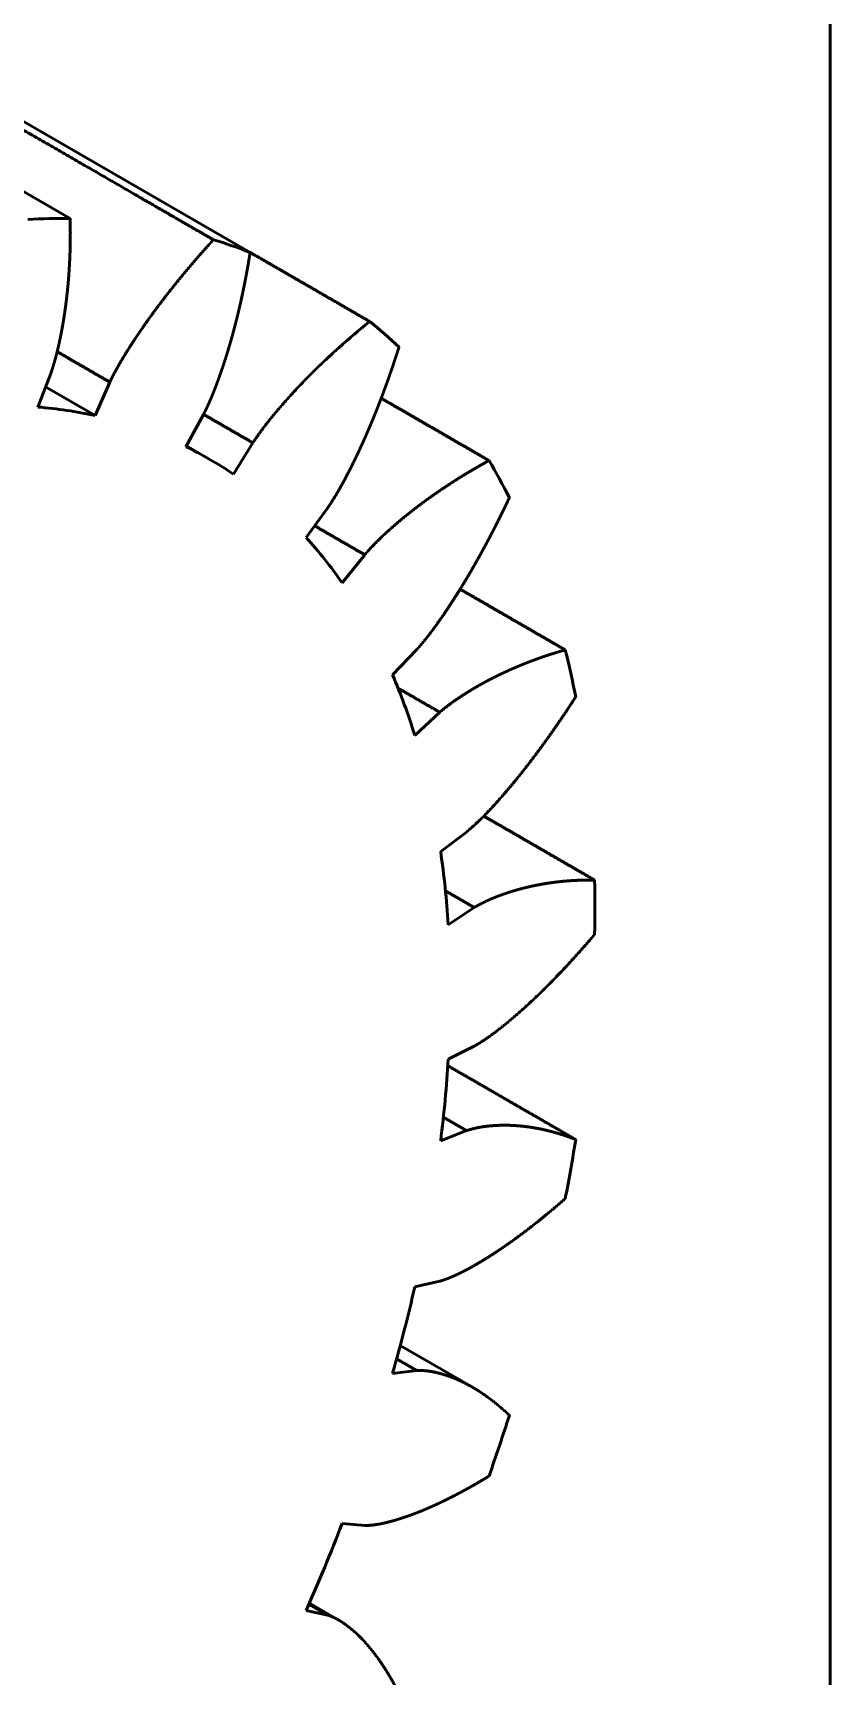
# Model space of a CAD drawing. Header units: inches. Extents: x 0.5 to 16.8, y 0.4 to 9.6.
# Drawn here: x 9.8449 to 9.9312, y 1.8467 to 2.0245 of the extents above; entities that cross this region are included whole.
import ezdxf

# ---------------------------------------------------------------- set-up
doc = ezdxf.new("R2010")
doc.units = ezdxf.units.IN
doc.header["$LTSCALE"] = 0.75
doc.header["$MEASUREMENT"] = 0
doc.layers.add('Visible', color=7, linetype='Continuous', lineweight=50)

msp = doc.modelspace()

# ---------------------------------------------------------------- linework, layer by layer
at = {"layer": 'Visible', "extrusion": (0, 0.8164965809277261, 0.5773502691896258)}
for p, q in [((9.931191407643158, 2.292871096975887, 0.1503733078779987), (9.931191407643158, 1.754419020073328, -0.230369807043644)), ((9.84890039205516, 2.004409555660004, 0.217663136894771), (9.77930326792239, 2.044591474012805, 0.1608373229983044)), ((9.86838553195253, 2.00074517083317, 0.1912077003776176), (9.79878840781976, 2.040927089185743, 0.134381886481151)), ((9.84540270255457, 1.984018944497848, 0.2075285747478119), (9.846805177430046, 1.987658363105083, 0.208384358413241)), ((9.851591413825194, 1.983101801208932, 0.1993004641194602), (9.846239909296632, 1.986191493788965, 0.1949309789688414)), ((9.853190809460106, 1.986712036914469, 0.1998944346673852), (9.851591413825194, 1.983101801208932, 0.1993004641194602)), ((9.861435241562507, 1.979720518415206, 0.1848533585907717), (9.86334786138082, 1.983223163905905, 0.1849876316559858)), ((9.861486281932233, 1.979813990374396, 0.1785217831102273), (9.864072599643809, 1.978320779147452, 0.1806335026785746)), ((9.868680558515056, 1.980144329779932, 0.1762793737011634), (9.866603488448849, 1.976736629684183, 0.1764136467663775)), ((9.874453679114144, 1.969902266190047, 0.1619665412381437), (9.876780537131484, 1.973092501293422, 0.161372570689764)), ((9.88079289566804, 1.968035544831309, 0.1528826469439082), (9.878342304136599, 1.965001256657615, 0.1537384306093372)), ((9.883805216390105, 1.955056515986143, 0.1400157632783703), (9.886429634229447, 1.957774368992432, 0.1387233332807227)), ((9.888920457757198, 1.950992867107288, 0.1308774639701369), (9.886219227652877, 1.948484142734969, 0.1324118456705037)), ((9.889020928263339, 1.93592769570887, 0.120101728377449), (9.891811306655203, 1.938036882120059, 0.1181756467667583)), ((9.892655694881572, 1.92987088763357, 0.1113672565402339), (9.889839277161176, 1.928013524977814, 0.1135032959700766)), ((9.889839277161176, 1.913475004282645, 0.1032230093978797), (9.892655694881572, 1.914869760684496, 0.1007598579494697)), ((9.891811306655203, 1.905728750658454, 0.0953303479227543), (9.889020928263339, 1.90461588563835, 0.09796093514523818)), ((9.886219227652877, 1.888824313409486, 0.09022597579041758), (9.888920457757198, 1.889434700892025, 0.08734926720171643)), ((9.88464276102491, 1.882482298241939, 0.06852212276226055), (9.892460773151928, 1.877968566835989, 0.0749055029336887)), ((9.886429634229447, 1.879777043738841, 0.08357089567925868), (9.883805216390105, 1.879464480053684, 0.08656412206664754)), ((9.878342304136599, 1.863211711661734, 0.08176235308928881), (9.88079289566804, 1.863007122848558, 0.07861633754237118)), ((9.87480275176745, 1.854612855582673, 0.07225384999492235), (9.87797208214943, 1.852783041833618, 0.07484159741534313)), ((9.876780537131484, 1.853317093824216, 0.07667856784928517), (9.874453679114144, 1.85382050472208, 0.07988434053186211))]:
    msp.add_line(p, q, dxfattribs=at)
at = {"layer": 'Visible', "extrusion": (-0.7071067811871442, 0.4082482904620421, -0.5773502691901828)}
msp.add_arc((-6.519820225396574, -4.213457645304166, -6.271595350654041), 0.1476377952754312, 159.318131912807, 162.1104395159137, dxfattribs=at)
at = {"layer": 'Visible', "extrusion": (-0.7071067811856548, 0.4082482904656392, -0.5773502691894634)}
msp.add_arc((-6.51982022543225, -4.213457645280923, -6.271595350631909), 0.1476377952754742, 172.1752747698656, 174.9675823729308, dxfattribs=at)
at = {"layer": 'Visible', "extrusion": (-0.7071067811865475, 0.4082482904638631, -0.577350269189626)}
for centre, radius, start, end in [((-6.519820225414348, -4.213457645292147, -6.27159535064439), 0.1476377952752852, 185.0324176270359, 187.8247252301146), ((-6.519820225413923, -4.213457645291243, -6.271595350644686), 0.1476377952755178, 223.6038461984749, 226.3961538015416)]:
    msp.add_arc(centre, radius, start, end, dxfattribs=at)
at = {"layer": 'Visible', "extrusion": (0.7071067811865277, -0.4082482904638587, 0.577350269189653)}
msp.add_arc((6.51982022541398, -4.213457645291423, 6.271595350644505), 0.125492125984222, 10.49681543470703, 15.21747027960001, dxfattribs=at)
at = {"layer": 'Visible', "extrusion": (0.7071067811865313, -0.4082482904638521, 0.5773502691896535)}
msp.add_arc((6.519820225413911, -4.21345764529146, 6.271595350644552), 0.1254921259841492, 357.6396725775405, 2.360327422438288, dxfattribs=at)
at = {"layer": 'Visible', "extrusion": (-0.7071067811878106, 0.4082482904624096, -0.5773502691891069)}
msp.add_arc((-6.519820225396435, -4.21345764529597, -6.271595350659688), 0.1476377952755625, 197.8895604842892, 200.6818680873198, dxfattribs=at)
at = {"layer": 'Visible', "extrusion": (0.7071067811870324, -0.4082482904632149, 0.5773502691894904)}
msp.add_arc((6.519820225406487, -4.213457645293907, 6.271595350650626), 0.1254921259842092, 344.782529720387, 349.5031845652988, dxfattribs=at)
at = {"layer": 'Visible', "extrusion": (-0.7071067811879185, 0.4082482904626899, -0.5773502691887764)}
msp.add_arc((-6.519820225398181, -4.213457645292561, -6.271595350660164), 0.1476377952754931, 210.746703341393, 213.5390109444913, dxfattribs=at)
at = {"layer": 'Visible', "extrusion": (0.7071067811859958, -0.4082482904643899, 0.577350269189929)}
msp.add_arc((6.519820225420665, -4.213457645290275, 6.271595350637672), 0.1254921259842558, 331.9253868633135, 336.6460417081801, dxfattribs=at)
at = {"layer": 'Visible', "extrusion": (0.7071067811865475, -0.4082482904638631, 0.577350269189626)}
for radius, start, end in [(0.125492125984247, 319.0682440061192, 323.788898850989), (0.1254921259842146, 306.2111011489943, 310.9317559938682)]:
    msp.add_arc((6.519820225413923, -4.213457645291243, 6.271595350644686), radius, start, end, dxfattribs=at)
at = {"layer": 'Visible', "extrusion": (-0.7071067811879185, 0.4082482904634533, -0.5773502691882366)}
msp.add_arc((-6.519820225404298, -4.213457645285367, -6.271595350658639), 0.1476377952757801, 236.4609890556238, 239.2532966587135, dxfattribs=at)
at = {"layer": 'Visible', "extrusion": (0.7071067811859958, -0.4082482904639734, 0.5773502691902236)}
msp.add_arc((6.519820225417358, -4.213457645294121, 6.27159535063918), 0.1254921259841695, 293.3539582918442, 298.0746131367682, dxfattribs=at)
at = {"layer": 'Visible', "extrusion": (-0.7071067811878106, 0.4082482904638583, -0.5773502691880824)}
msp.add_arc((-6.51982022540827, -4.213457645283287, -6.27159535065659), 0.1476377952753105, 249.318131912778, 252.1104395158164, dxfattribs=at)
at = {"layer": 'Visible', "extrusion": (0.7071067811870332, -0.4082482904639515, 0.5773502691889685)}
msp.add_arc((6.519820225412383, -4.213457645286959, 6.271595350649163), 0.1254921259841855, 280.496815434655, 285.2174702795834, dxfattribs=at)
at = {"layer": 'Visible'}
for points in [[(9.79481106198978, 2.042293278373108, 0.1402191620272788), (9.796203004472549, 2.041489640006148, 0.1413556783054446), (9.79898688943786, 2.039882363272, 0.1436287108608667), (9.803162716885712, 2.037471448170891, 0.1470382596944546), (9.808730486816561, 2.034256894702594, 0.1515843248062083), (9.815690199229497, 2.030238702867337, 0.1572669061961278), (9.822649911642888, 2.026220511032079, 0.1629494875860473), (9.829609624056278, 2.022202319196822, 0.1686320689755121), (9.836569336469214, 2.018184127361565, 0.1743146503649768), (9.843529048882605, 2.014165935526307, 0.1799972317548963), (9.850488761295995, 2.01014774369105, 0.1856798131448159), (9.85605653122639, 2.006933190222753, 0.1902258782561148), (9.860232358674242, 2.004522275121644, 0.1936354270897027), (9.86301624363978, 2.002914998387496, 0.1959084596455796), (9.86440818612255, 2.002111360020535, 0.1970449759237454)], [(9.846805177430046, 1.987658363105083, 0.208384358413241), (9.846830837685733, 1.987733346419418, 0.2084059523567703), (9.846881569698784, 1.987883330014256, 0.2084498730009727), (9.846955902218273, 1.988108356304565, 0.2085179522446197), (9.847051478423285, 1.988408493233692, 0.208613124636031), (9.847165069078077, 1.98878383204692, 0.2087394096834032), (9.847272839426754, 1.989159331222254, 0.2088729365154904), (9.847374929228867, 1.989534975597735, 0.209013523239264), (9.847471592773221, 1.989910739173183, 0.2091608400310179), (9.847563226770266, 1.990286582694807, 0.2093143732658973), (9.847650305167239, 1.990662459363875, 0.2094735093878626), (9.847733318898921, 1.99103832012338, 0.209637612437291), (9.847812715725698, 1.991414118946068, 0.2098061014767154), (9.847888836306542, 1.991789818459665, 0.2099785328591679), (9.847961862854167, 1.992165394492758, 0.2101546663297995), (9.848031868767752, 1.992540831901124, 0.2103344012834896), (9.84809885901291, 1.992916121205553, 0.2105177249363805), (9.84816281270037, 1.993291255049598, 0.2107046576707035), (9.84822372756776, 1.993666224514072, 0.2108951959498881), (9.848281655383293, 1.994041016193023, 0.2110892668924862), (9.848336680186552, 1.994415614012723, 0.2112867562059364), (9.848388903261824, 1.9947900005061, 0.2114875274901351), (9.848438426246506, 1.995164158248826, 0.2116914439461652), (9.848485333895272, 1.995538071354986, 0.2118983905361347), (9.848529680893083, 1.995911726606437, 0.212108290940705), (9.848571501700693, 1.996285112508758, 0.2123210948248015), (9.848610817538432, 1.996658218613447, 0.2125367688104234), (9.8486476442929, 1.997031034777365, 0.2127552862693847), (9.848682000700823, 1.997403550404215, 0.2129766167608977), (9.848713914760996, 1.997775753885207, 0.2132007177851847), (9.848743419590395, 1.998147633142707, 0.2134275402418098), (9.848770550713429, 1.998519176048148, 0.2136570320453757), (9.8487953429883, 1.998890370879508, 0.2138891422164306), (9.848817827600218, 1.999261206829715, 0.2141238249182607), (9.848838029692164, 1.999631674356806, 0.2143610426105624), (9.848855970021763, 2.000001764469971, 0.2146007635124079), (9.84887166621434, 2.000371468147478, 0.2148429596581991), (9.848885134225615, 2.000740775746863, 0.215087604688506), (9.84889638988216, 2.001109676370561, 0.215334671513574), (9.848905450255419, 2.001478157439351, 0.2155841303292618), (9.848912332930016, 2.001846205862194, 0.2158359503441716), (9.848917055555152, 2.002213809077602, 0.2160901010611269), (9.84891963537098, 2.002580956145493, 0.2163465536264084), (9.848920088857998, 2.002947638882461, 0.2166052820698496), (9.848918431383257, 2.003313852884048, 0.2168662644580763), (9.848914676285407, 2.003679596430175, 0.2171294832369313), (9.848910002498318, 2.00397181491121, 0.2173418371021398), (9.848905561032783, 2.004190767414229, 0.2175020995646264), (9.848902184334523, 2.004336641887903, 0.2176093839880195), (9.84890039205516, 2.004409555660004, 0.217663136894771)], [(9.86440818612255, 2.002111360020535, 0.1970449759237454), (9.864349709247339, 2.002047377906365, 0.1970713529894965), (9.864232902704774, 2.001919314128145, 0.1971238564378837), (9.864058134511883, 2.001726919809698, 0.1972018595583904), (9.863825994208813, 2.001469796269021, 0.197304358405745), (9.863537297555016, 2.001147392951452, 0.197429964578987), (9.863250088893896, 2.000823987803869, 0.1975530399404306), (9.86296438136424, 2.000499578623021, 0.1976735668404217), (9.862680191992698, 2.000174165011458, 0.1977915241450319), (9.86239754173744, 1.999847749605806, 0.1979068880473278), (9.862116454384253, 1.999520337265039, 0.1980196328549937), (9.86183695534169, 1.999191934170767, 0.1981297318197903), (9.861559070374373, 1.998862546988903, 0.1982371580988911), (9.861282824395406, 1.998532182076815, 0.1983418856752905), (9.861008239904326, 1.998200844652729, 0.1984438906829382), (9.860735338535736, 1.997868538788452, 0.1985431495045304), (9.860464142916047, 1.997535267540115, 0.1986396365887231), (9.860194678418114, 1.997201033062083, 0.1987333223851238), (9.859926974722388, 1.996865836772486, 0.1988241715439472), (9.859661067840538, 1.996529679519426, 0.1989121405604237), (9.859396997746448, 1.996192561935004, 0.198997180923925), (9.859134805319858, 1.995854484825259, 0.199079243137021), (9.858874529272502, 1.995515449623326, 0.1991582808009298), (9.858616203423257, 1.995175458776203, 0.1992342542257575), (9.85835985261065, 1.99483451642277, 0.1993071359188434), (9.858105498797617, 1.994492627097088, 0.1993769021864864), (9.857853168904061, 1.994149794113355, 0.1994435224019071), (9.857602902374996, 1.993806018014311, 0.1995069486388275), (9.857354757884654, 1.993461295217003, 0.1995671065033093), (9.857108822783633, 1.993115616103751, 0.1996238822116538), (9.856865200551514, 1.992768967699703, 0.1996771398539749), (9.856623994390024, 1.992421337168935, 0.1997267439578536), (9.856385291162727, 1.992072715258246, 0.1997725815940612), (9.856149147112095, 1.991723099365799, 0.1998145820402897), (9.85591556719692, 1.99137249801197, 0.1998527452487906), (9.855684538683139, 1.991020923536325, 0.1998870955403618), (9.855456073358031, 1.990668382934018, 0.1999176234253355), (9.855230247950434, 1.990314869101667, 0.1999442299070324), (9.855007242462765, 1.98996035253208, 0.1999666736637664), (9.85478738732468, 1.989604771144514, 0.1999845061059204), (9.854571114432932, 1.989248040604252, 0.1999971386371726), (9.854358896232956, 1.988890067199236, 0.2000039263666622), (9.854151188383188, 1.988530759964306, 0.2000042469085201), (9.85394837235049, 1.988170042830234, 0.1999975792728037), (9.853750693306441, 1.987807867778656, 0.1999835892329429), (9.853558286680485, 1.987444209190699, 0.1999620928077093), (9.853408625815295, 1.987152087400773, 0.1999388278859442), (9.853298783682707, 1.986932323499104, 0.1999179599297349), (9.853226622971537, 1.986785515555084, 0.1999025294981038), (9.853190809460106, 1.986712036914469, 0.1998944346673852)], [(9.86334786138082, 1.983223163905905, 0.1849876316559858), (9.863384473251703, 1.983296368316132, 0.1849945547896823), (9.863457191995625, 1.983442984579824, 0.1850091662354316), (9.863564755114798, 1.98366353130541, 0.1850333789420802), (9.863705140193819, 1.983958839260367, 0.1850702572937735), (9.863875575829528, 1.98433004472281, 0.1851239990228351), (9.864041015560137, 1.984703293742768, 0.185185304474544), (9.864201577168618, 1.985078524962319, 0.185253986007865), (9.86435747526571, 1.985455628468344, 0.1853297030588692), (9.864509044912896, 1.985834434207163, 0.1854119250174335), (9.864656686424727, 1.986214739124307, 0.1855000180194111), (9.86480081435116, 1.986596332254521, 0.18559332517043), (9.86494180653904, 1.986979019792898, 0.1856912466646463), (9.865079950002386, 1.987362651731473, 0.1857933249120833), (9.86521539745377, 1.987747143292381, 0.1858993129308146), (9.865348209367998, 1.988132454451716, 0.1860091083535735), (9.865478388206615, 1.988518573318743, 0.1861226997580161), (9.8656059145103, 1.988905498611985, 0.1862401100693205), (9.865730784606743, 1.98929322137019, 0.186361337451217), (9.865853040623055, 1.989681710405421, 0.1864863082532793), (9.865972752044176, 1.990070921266124, 0.1866149059433155), (9.866090002979266, 1.990460802448979, 0.186746991090331), (9.86620487785149, 1.990851302384726, 0.1868824238317757), (9.866317446799489, 1.99124237659521, 0.1870210868169124), (9.86642775450628, 1.991633993160804, 0.1871629027473318), (9.866535828518412, 1.992026128527641, 0.1873078212324799), (9.866641685150856, 1.992418764530612, 0.1874558094450549), (9.86674533616861, 1.992811885050742, 0.1876068415785994), (9.866846795711812, 1.993205472559339, 0.1877608879199215), (9.866946085726116, 1.993599505456359, 0.1879179063166703), (9.867043232485461, 1.993993959984437, 0.1880778477930107), (9.867138264333793, 1.994388811561294, 0.1882406602526316), (9.867231209118021, 1.994784036257897, 0.1884062926669685), (9.86732209168986, 1.995179612321181, 0.1885746992202257), (9.867410931924727, 1.99557552130932, 0.1887458425285331), (9.86749774601822, 1.995971746790929, 0.1889196911379258), (9.867582547454052, 1.996368273306189, 0.1890962176021276), (9.867665348154109, 1.996765085255447, 0.1892753962893039), (9.867746159688298, 1.997162165719374, 0.189457201066034), (9.867824994375045, 1.997559495551513, 0.1896416033055175), (9.867901864880654, 1.997957054885092, 0.1898285734491765), (9.867976784026045, 1.998354824407215, 0.1900180821371578), (9.868049764593255, 1.998752786697196, 0.1902101013952233), (9.868120819238587, 1.999150927573055, 0.1904046056961306), (9.868189960385738, 1.999549237315932, 0.1906015729509818), (9.868257199223311, 1.999947709772641, 0.1908009851067618), (9.868309475692971, 2.000266615223836, 0.1909624599752533), (9.868347833813917, 2.000505865403966, 0.1910846564878739), (9.868373028761429, 2.000665397094735, 0.1911666050450549), (9.86838553195253, 2.00074517083317, 0.1912077003776176)], [(9.881336226353145, 1.993268083934026, 0.1700593049799863), (9.881273391865083, 1.99321736898446, 0.1701004003120943), (9.881147830841659, 1.993115783674057, 0.17018234886973), (9.880959813168833, 1.992962939477138, 0.1703045453818959), (9.880709771181731, 1.992758214000105, 0.1704660202512969), (9.880398303329688, 1.992500747230679, 0.1706654324061674), (9.880087927547269, 1.992241714369584, 0.1708623996610186), (9.879778654757278, 1.991981108803657, 0.1710569039619259), (9.8794704995878, 1.991718924633233, 0.1712489232199914), (9.879163480648916, 1.991455157989776, 0.171438431907518), (9.878857619419254, 1.991189806512466, 0.1716254020516317), (9.87855293903522, 1.990922868754524, 0.1718098042911151), (9.878249463032947, 1.990654343680944, 0.1719916090683), (9.87794721415435, 1.990384230196469, 0.1721707877554763), (9.877646212837139, 1.990112526741086, 0.1723473142196781), (9.877346478550866, 1.989839230790039, 0.1725211628286161), (9.87704803142697, 1.989564338395439, 0.1726923061369234), (9.876750893793318, 1.989287843748116, 0.1728607126897259), (9.876455091557776, 1.98900973885543, 0.1730263451049723), (9.87616065598559, 1.9887300130722, 0.1731891575636837), (9.875867621723277, 1.988448654246668, 0.1733490990404789), (9.875576024232263, 1.988165650123619, 0.1735061174381372), (9.875285897222287, 1.987880989827318, 0.1736601637790045), (9.874997270374255, 1.987594665152983, 0.1738111959120943), (9.874710165937362, 1.987306672618615, 0.1739591841246693), (9.874424603754054, 1.987017010095315, 0.1741041026098173), (9.874140607713347, 1.986725672536068, 0.1742459185402367), (9.873858211986093, 1.986432647862102, 0.1743845815253735), (9.873577466557439, 1.986137913336279, 0.1745200142668182), (9.87329844501642, 1.98584143045673, 0.1746520994138336), (9.873021234233878, 1.98554315189449, 0.1747806971043246), (9.872745920868514, 1.985243030560923, 0.1749056679059322), (9.872472578158526, 1.984941028506228, 0.1750268952878287), (9.872201254177075, 1.984637124840674, 0.1751443055995878), (9.871931954848836, 1.984331327226073, 0.1752578970035756), (9.871664671553393, 1.984023653154736, 0.1753676924267893), (9.871399415819727, 1.98371410644063, 0.1754736804455206), (9.871136252547107, 1.983402654722568, 0.1755757586925029), (9.870875331511346, 1.983089208137471, 0.1756736801867191), (9.870616926129518, 1.982773593126012, 0.1757669873377381), (9.870361393165926, 1.982455579367979, 0.1758550803397156), (9.870109122596663, 1.982134913333311, 0.17593730229828), (9.86986049042935, 1.981811349868394, 0.1760130193492841), (9.869615811465113, 1.981484683826466, 0.17608170088306), (9.869375288197265, 1.981154784307137, 0.1761430063347689), (9.869139032654406, 1.980821579985786, 0.1761967480633757), (9.868953481003249, 1.980552348963556, 0.176233626415069), (9.868816263495777, 1.980348923206748, 0.1762578391217176), (9.868725649458614, 1.980212638795365, 0.1762724505679216), (9.868680558515056, 1.980144329779932, 0.1762793737011634)], [(9.84749297725671, 1.990001681870808, 0.1952421741548278), (9.848632543697253, 1.989343752879677, 0.1961726262570664), (9.84977211013825, 1.98868582388809, 0.1971030783597598), (9.850911676578566, 1.988027894896959, 0.1980335304624532), (9.852051243019108, 1.987369965905827, 0.1989639825646918), (9.853190809460106, 1.986712036914469, 0.1998944346673852)], [(9.876780537131484, 1.973092501293422, 0.161372570689764), (9.876826264745208, 1.973160256024585, 0.1613644758595001), (9.876917323798356, 1.973296153005549, 0.161349045427869), (9.877052723853698, 1.973501161033255, 0.161328177471205), (9.877230878312279, 1.973776832039448, 0.1613049125494399), (9.877449612574768, 1.974125290359552, 0.1612834161242063), (9.877664425848256, 1.974477572959358, 0.1612694260848002), (9.877875408033791, 1.974833575363164, 0.1612627584490838), (9.87808272330199, 1.97519310925486, 0.161263078990487), (9.87828662826428, 1.975555882309436, 0.1612698667208861), (9.878487429528835, 1.975921545398478, 0.1612824992512287), (9.87868544447429, 1.976289736226818, 0.1613003316933828), (9.878880962086217, 1.976660122929161, 0.1613227754501168), (9.879074201341385, 1.977032450384968, 0.1613493819322684), (9.879265277796325, 1.977406577461352, 0.1613799098172422), (9.879454235966708, 1.977782441261297, 0.1614142601088133), (9.879641075688372, 1.978160028078946, 0.1614524233168595), (9.879825779907382, 1.978539342771683, 0.1614944237635427), (9.880008343724516, 1.978920376785709, 0.1615402613997503), (9.880188797514851, 1.979303082714296, 0.1615898655031742), (9.880367192722591, 1.979687389958144, 0.1616431231454953), (9.88054359206581, 1.980073215560196, 0.1616998988542946), (9.880718058520419, 1.980460476391272, 0.1617600567183217), (9.880890644090872, 1.980849101613103, 0.1618234829556968), (9.881061381217254, 1.981239042202787, 0.1618901031706628), (9.881230289151976, 1.981630263728903, 0.1619598694383058), (9.881397378484966, 1.982022741221726, 0.162032751130937), (9.881562656270948, 1.982416453393171, 0.1621087245571289), (9.881726131345207, 1.982811376663221, 0.162187762220583), (9.881887818497265, 1.98320748052015, 0.1622698244336789), (9.88204773584221, 1.983604730722163, 0.1623548647971802), (9.882205903122216, 1.984003091463592, 0.1624428338136568), (9.882362339776595, 1.98440252780938, 0.1625336829720254), (9.882517063076197, 1.984803008149356, 0.1626273687688808), (9.882670086633883, 1.985204506069294, 0.1627238558530735), (9.882821421269686, 1.985606998519415, 0.1628231146746657), (9.882971075651088, 1.986010464376477, 0.1629251196823134), (9.883119057067464, 1.986414882867848, 0.1630298472587128), (9.88326537225112, 1.986820231899856, 0.1631372735373589), (9.883410028151506, 1.987226486718555, 0.1632473725017007), (9.883553031879277, 1.987633621677332, 0.1633601173098214), (9.883694390786335, 1.98804161168141, 0.163475481212572), (9.883834112554727, 1.98845043370261, 0.1635934385167275), (9.8839722053815, 1.988860068271606, 0.1637139654167186), (9.88410867812468, 1.98927050084194, 0.1638370407781622), (9.884243539261664, 1.989681721136321, 0.1639626469518589), (9.884350144627437, 1.990011322306827, 0.1640651457992135), (9.884429378898407, 1.990258873160883, 0.1641431489192655), (9.884481882112372, 1.990424062483271, 0.1641956523676527), (9.884508053811036, 1.990506695999557, 0.1642220294338586)], [(9.863347861380593, 1.983223163905905, 0.1719252447237523), (9.864414400807394, 1.982607397080756, 0.1727960705193254), (9.865480940234196, 1.981991630255607, 0.1736668963148986), (9.866547479661453, 1.98137586343023, 0.1745377221104718), (9.867614019088254, 1.980760096605081, 0.175408547906045), (9.868680558515056, 1.980144329779932, 0.1762793737011634)], [(9.894252246651607, 1.978225650200557, 0.1436038684623782), (9.89418820533297, 1.978190745474194, 0.1436576213695844), (9.894060185983566, 1.97812073254363, 0.1437649057934323), (9.89386834682114, 1.978015102713925, 0.1439251682550093), (9.893612941300038, 1.977873041091698, 0.1441375221211274), (9.893294320548424, 1.977693421328922, 0.1444007408990728), (9.892976341182251, 1.977511749743371, 0.1446617232872995), (9.892659011360596, 1.977328015643707, 0.1449204517316502), (9.892342342580836, 1.977142207923634, 0.1451769042960223), (9.892026350169548, 1.97695431640318, 0.1454310550120681), (9.891711052222721, 1.976764331620188, 0.1456828750274326), (9.891396468444103, 1.97657224457248, 0.1459323338435752), (9.891082618960585, 1.976378046575974, 0.1461794006686432), (9.890769523203293, 1.97618172913667, 0.1464240456989501), (9.890457198522657, 1.975983283995902, 0.1466662418451961), (9.890145661247974, 1.97578270215854, 0.1469059627474962), (9.889834928004579, 1.975579972870264, 0.1471431804388885), (9.889525016956444, 1.975375082649634, 0.1473778631411733), (9.88921594894055, 1.975168014494102, 0.1476099733117735), (9.888907748907517, 1.974958746799757, 0.1478394651162489), (9.888600444438229, 1.974747255239208, 0.1480662875719645), (9.888294063798188, 1.974533515111716, 0.1482903885957967), (9.887988634005982, 1.974317503776547, 0.1485117190877645), (9.887684179114334, 1.974099202789603, 0.1487302365467258), (9.88738071766807, 1.97387860122285, 0.1489459105328024), (9.887078266394841, 1.973655690389933, 0.1491587144168989), (9.886776844953832, 1.973430457137283, 0.1493686148205597), (9.886476480529613, 1.973202877369431, 0.1495755614114387), (9.886177211911448, 1.972972910334875, 0.1497794778674688), (9.8858790952354, 1.97274049057819, 0.1499802491512128), (9.885582196408908, 1.972505538790756, 0.150177738464663), (9.88528658120163, 1.972267975991599, 0.150371809407261), (9.884992305553173, 1.972027737436747, 0.1505623476869005), (9.884699406958138, 1.971784784996771, 0.1507492804212234), (9.884407892009452, 1.971539125090203, 0.1509326040741144), (9.88411775663349, 1.971290779486935, 0.1511123390273497), (9.88382901152136, 1.971039748624889, 0.1512884724979813), (9.883541706488817, 1.970785976511252, 0.151460903879979), (9.883255953574693, 1.970529317430646, 0.151629392920313), (9.88297195547489, 1.970269495050388, 0.1517934959697413), (9.882689975929, 1.970006144611943, 0.1519526320912519), (9.882410302890097, 1.969738865481986, 0.1521061653256766), (9.882133213860246, 1.969467270609584, 0.1522534821183399), (9.88185894118897, 1.969191036059556, 0.1523940688425682), (9.881587634538395, 1.968909954612172, 0.152527595673746), (9.881319376918785, 1.9686239128132, 0.1526538807215729), (9.881107238815733, 1.968391072926806, 0.1527490531125295), (9.880949526591625, 1.968214185931174, 0.1528171323561764), (9.880845002994878, 1.968095258922176, 0.1528610530003789), (9.88079289566804, 1.968035544831309, 0.1528826469439082)], [(9.886429634229447, 1.957774368992432, 0.1387233332807227), (9.886482184612536, 1.957833276539759, 0.1387006263948933), (9.88658701789382, 1.95795163979551, 0.1386559278316781), (9.886743465361182, 1.958130829166976, 0.1385910256185525), (9.88695045579107, 1.958373039929256, 0.1385087840230881), (9.887206520431167, 1.958681277951882, 0.1384131273644016), (9.887459935612473, 1.95899492921103, 0.1383245433530647), (9.88771075884711, 1.959313851351453, 0.138242860891296), (9.887959095633509, 1.9596377870987, 0.1381677688491436), (9.888205111265055, 1.959966336513617, 0.1380987819852635), (9.888449003268082, 1.960299021899345, 0.1380353205977372), (9.888690975936473, 1.960635347800689, 0.1379767841385728), (9.888931214902872, 1.960974860930946, 0.1379226247336192), (9.889169860127371, 1.961317213851316, 0.1378724252899701), (9.889406984214023, 1.961662216149307, 0.1378259622456426), (9.889642613489062, 1.962009785209602, 0.1377831449385667), (9.88987674516989, 1.962359906197662, 0.1377439662883262), (9.89010936546288, 1.962712589867351, 0.1377084507917061), (9.890340468489288, 1.963067828500471, 0.1376766001922078), (9.890570071346477, 1.963425560849828, 0.1376483502399424), (9.890798204860634, 1.963785693706996, 0.1376235972743416), (9.891024907212344, 1.964148116821207, 0.1376022165736686), (9.891250216772509, 1.964512719672712, 0.137584082993726), (9.891474164804325, 1.964879408613797, 0.1375690920272064), (9.891696769877857, 1.965248119978014, 0.1375571759112972), (9.891918041986177, 1.965618810183059, 0.1375482915887005), (9.8921379854628, 1.965991448705154, 0.1375424121697506), (9.892356602298836, 1.966366010155753, 0.137539517262212), (9.892573895580657, 1.966742466084952, 0.1375395829704757), (9.892789872202233, 1.967120778601384, 0.137542574057079), (9.893004541209624, 1.967500904693452, 0.1375484490281451), (9.893217912753247, 1.96788279912812, 0.1375571634694097), (9.893429996890294, 1.968266417716904, 0.1375686738156219), (9.893640802445592, 1.9686517205771, 0.1375829410585538), (9.893850336085737, 1.969038674646754, 0.1375999336532914), (9.894058602713816, 1.969427251413208, 0.1376196254354909), (9.894265605744526, 1.969817425148904, 0.137641994029309), (9.894471347471384, 1.970209170950511, 0.1376670190179539), (9.89467582945031, 1.970602462657325, 0.1376946799955476), (9.894879052913215, 1.970997271149599, 0.1377249548627333), (9.895081019059493, 1.971393566287361, 0.1377578208403065), (9.895281729402317, 1.971791318450641, 0.1377932551304184), (9.895481186138344, 1.972190500159513, 0.1378312356087008), (9.895679392596325, 1.972591087633873, 0.1378717413849699), (9.895876353622501, 1.972993062229307, 0.1379147533411924), (9.896072074557882, 1.97339641005874, 0.1379602551151038), (9.896227663181893, 1.973720179369366, 0.1379986382203242), (9.896343800465733, 1.973963617663685, 0.1380285365466989), (9.896420979215467, 1.974126181335578, 0.1380489621433298), (9.896459507063813, 1.974207531040292, 0.1380592982864073)], [(9.875374038482509, 1.971164123486005, 0.1484581685790545), (9.87645780991966, 1.970538407755157, 0.1493430642522071), (9.877541581356812, 1.969912692024081, 0.1502279599253598), (9.878625352793737, 1.969286976293233, 0.1511128555976029), (9.879709124230889, 1.968661260562385, 0.1519977512707555), (9.88079289566804, 1.968035544831309, 0.1528826469439082)], [(9.902508583825924, 1.957738349258307, 0.1190052524266321), (9.902446546976993, 1.957721005024268, 0.1190689675136127), (9.90232248872599, 1.957686075214269, 0.1191962081147722), (9.90213644769074, 1.957632956472935, 0.119386500296514), (9.901888485734847, 1.957560682267513, 0.1196390848499505), (9.901578689058855, 1.957467916396581, 0.1199529113628159), (9.901269050921886, 1.957372715858583, 0.1202648221374147), (9.900959576310928, 1.95727506642038, 0.1205748010002026), (9.900650273015575, 1.957174952324976, 0.1208828272692699), (9.900341152310833, 1.957072357593233, 0.121188875835287), (9.90003222800306, 1.956967266135507, 0.1214929184147877), (9.899723515373356, 1.956859661844419, 0.1217949249012236), (9.89941503013279, 1.956749528823138, 0.1220948648115154), (9.89910678742513, 1.956636851605026, 0.1223927086621188), (9.898798800645185, 1.956521615647262, 0.1226884297639117), (9.898491082161176, 1.956403805934087, 0.1229820023518187), (9.898183644260374, 1.956283405444765, 0.123273399341997), (9.897876500032911, 1.956160393702248, 0.1235625902222637), (9.897569664196912, 1.956034745546276, 0.1238495391753531), (9.897263154139413, 1.955906429496736, 0.1241342026478378), (9.896956988992546, 1.955775410271144, 0.1244165322577828), (9.896651188408217, 1.955641651961741, 0.124696478547321), (9.896345771358941, 1.955505121298302, 0.1249739947547823), (9.896040755062817, 1.95536579052191, 0.1252490401620889), (9.895736153432157, 1.955223641806242, 0.1255215851265348), (9.895431979238769, 1.955078660344043, 0.125791603534708), (9.895128246927019, 1.954930825533438, 0.1260590631286505), (9.894824975332316, 1.954780102471204, 0.1263239161594356), (9.89452219010241, 1.954626434435568, 0.1265860911071286), (9.894219927106182, 1.954469732299231, 0.1268454810183357), (9.893918227982343, 1.954309888749776, 0.1271019590149081), (9.893617134313676, 1.95414679687542, 0.1273553985706712), (9.89331668193768, 1.953980368384919, 0.1276056933638756), (9.893016895887516, 1.953810549820446, 0.1278527749323075), (9.892717783095126, 1.953637346035521, 0.1280966382200859), (9.892419344237172, 1.953460781985314, 0.128337300043313), (9.892121588632566, 1.953280854711693, 0.1285747468973568), (9.891824548514027, 1.953097487395098, 0.1288088849864835), (9.89152829256614, 1.95291048577792, 0.1290394928278147), (9.891232942598666, 1.952719484607542, 0.1292661629631766), (9.890938656102438, 1.952524002979544, 0.1294883624555041), (9.890645604567684, 1.952323513245346, 0.1297055081686267), (9.890353953076332, 1.952117505866909, 0.1299170376228176), (9.890063839875896, 1.951905554362611, 0.1301224799312877), (9.889775354290354, 1.951687385584137, 0.1303215325497149), (9.889488546150691, 1.951462849637892, 0.1305140284575828), (9.889260459086703, 1.951278076451672, 0.1306627225462762), (9.889090160495702, 1.951136598070434, 0.1307712545499271), (9.88897696858908, 1.951040991959871, 0.1308422820279702), (9.888920457757198, 1.950992867107288, 0.1308774639701369)], [(9.884409615151075, 1.953597203300433, 0.1271943764049865), (9.885311783672254, 1.953076336061713, 0.1279309939181985), (9.886213952193433, 1.952555468822993, 0.1286676114314105), (9.887116120714612, 1.952034601584501, 0.1294042289441677), (9.888018289235792, 1.951513734346008, 0.1301408464569249), (9.888920457757198, 1.950992867107288, 0.1308774639701369)], [(9.891811306655203, 1.938036882120059, 0.1181756467667583), (9.891868044712059, 1.938083988612789, 0.1181394664426989), (9.891981395443285, 1.938178882916418, 0.1180677411211946), (9.892151045393124, 1.938323268327622, 0.1179620591192361), (9.892376492429552, 1.938519873386895, 0.1178249647882694), (9.89265704729701, 1.938772434770499, 0.1176599445198008), (9.892936357091461, 1.939031726905114, 0.1175012085082017), (9.89321444405073, 1.939297576694571, 0.1173486071202205), (9.89349134971167, 1.939569670806577, 0.1172018679239955), (9.89376713976117, 1.939847521741967, 0.1170605657553097), (9.89404189274001, 1.940130547190392, 0.1169241926681934), (9.894315689610725, 1.94041814337902, 0.116792222569984), (9.894588603346623, 1.94070975833165, 0.1166641757822617), (9.8948606878721, 1.941004969710775, 0.1165396876231171), (9.895131969198932, 1.941303547375128, 0.1164185635002468), (9.895402454143326, 1.941605393131795, 0.1163007256332094), (9.89567213744272, 1.941910491761973, 0.1161861697055429), (9.895941009257289, 1.94221885937668, 0.1160749191612922), (9.896209063022074, 1.942530489480987, 0.1159669774474423), (9.89647630169998, 1.942845310056555, 0.1158622900111368), (9.896742733953491, 1.943163209961767, 0.1157607676536827), (9.897008371511678, 1.943484057180285, 0.1156623026608941), (9.897273226214796, 1.943807719342203, 0.1155667869306853), (9.897537307018414, 1.944134084688358, 0.1154741304703748), (9.89780061769125, 1.944463078099716, 0.115384275546603), (9.898063158465678, 1.944794649028836, 0.1152971861320111), (9.89832492720166, 1.945128762928334, 0.1152128404191899), (9.898585920726877, 1.945465391583411, 0.1151312223423702), (9.898846136224169, 1.945804503100135, 0.1150523127998895), (9.899105572344983, 1.946146054106066, 0.1149760827738646), (9.899364228614107, 1.946489994978265, 0.1149024977580666), (9.899622105081338, 1.946836273325289, 0.1148315206442021), (9.899879201917205, 1.947184837918712, 0.1147631150006418), (9.900135519057361, 1.947535642605317, 0.114697248270204), (9.900391055888353, 1.947888649331162, 0.1146338942971852), (9.900645811150074, 1.948243825552254, 0.114573031611144), (9.900899782834362, 1.948601142227062, 0.1145146421376921), (9.901152968121782, 1.948960571568477, 0.1144587096796386), (9.901405363315693, 1.949322084661617, 0.1144052183194617), (9.901656963868394, 1.949685649481125, 0.1143541509818533), (9.901907765006857, 1.950051232904343, 0.114305490091283), (9.90215776233072, 1.950418802272679, 0.1142592179448911), (9.9024069524412, 1.950788327031887, 0.1142153170981146), (9.902655333630722, 1.951159780282978, 0.1141737706229833), (9.902902906491367, 1.951533140217862, 0.1141345623732377), (9.903149672960584, 1.95190839003817, 0.1140976780984602), (9.903346442979458, 1.952210092344103, 0.1140700207729424), (9.90349365966745, 1.952437211066353, 0.1140503150782024), (9.90359164388838, 1.952588997466137, 0.114037638598802), (9.903640595939354, 1.952664984145713, 0.1140314155218221)], [(9.905691230655979, 1.932833499924527, 0.0974969341959877), (9.905634309062638, 1.932834585894852, 0.09756741652245182), (9.905520432708958, 1.932836490731916, 0.09770823292592468), (9.905349518675624, 1.932838546674475, 0.09791901278185833), (9.905121434132301, 1.932839684016244, 0.09819916238029691), (9.904835996030446, 1.932838423705334, 0.098547860056442), (9.904550225672441, 1.932834467967723, 0.09889505870751236), (9.904264124621708, 1.932827799741517, 0.09924074435366492), (9.903977696569203, 1.932818399409825, 0.09958489860400732), (9.90369094817402, 1.932806245994698, 0.09992749846742299), (9.903403888259621, 1.93279131758618, 0.1002685176467821), (9.903116526919806, 1.932773591780233, 0.1006079279372898), (9.902828874659694, 1.932753046264452, 0.1009457006939556), (9.90254094157854, 1.932729659373763, 0.1012818082290323), (9.902252736441827, 1.932703411010607, 0.1016162255964446), (9.901964267038924, 1.932674280893025, 0.1019489289146804), (9.901675540700811, 1.932642246586056, 0.1022798933404374), (9.901386564787575, 1.932607281644323, 0.1026090911609572), (9.901097347162025, 1.932569354010639, 0.1029364900778091), (9.900807896774271, 1.932528423908252, 0.10326205100273), (9.900518223348403, 1.932484446868557, 0.1035857305828358), (9.90022833693843, 1.932437377577571, 0.1039074844616152), (9.899938247517643, 1.932387173803363, 0.1042272705631149), (9.899647964608452, 1.932333799864637, 0.1045450519927726), (9.899357496790575, 1.932277231930129, 0.1048608013934427), (9.899066852240825, 1.932217449814516, 0.1051744944757047), (9.898776039465023, 1.932154426500574, 0.105486101718725), (9.898485068003769, 1.932088118027877, 0.1057955803521509), (9.898193949077953, 1.932018454547915, 0.1061028672447719), (9.897902696490295, 1.931945327731228, 0.1064078688905283), (9.897611325523261, 1.93186860764331, 0.1067104746930454), (9.897319851487286, 1.931788164800764, 0.1070105743442582), (9.897028288319465, 1.931703891794541, 0.1073080748251414), (9.896736647338916, 1.931615722517108, 0.1076029155260585), (9.896444935467347, 1.9315236600155, 0.1078950901255666), (9.89615315809829, 1.931427731176655, 0.1081846110291735), (9.895861322710292, 1.931327929795771, 0.1084714646908651), (9.895569442338232, 1.931224162080071, 0.1087555688241082), (9.895277538866598, 1.931116194967899, 0.1090367318270182), (9.894985647111756, 1.931003592603702, 0.1093146028611045), (9.894693810419088, 1.930885782051291, 0.1095887237133866), (9.89440207521648, 1.930762135105397, 0.1098585933127652), (9.894110485887044, 1.930632045290849, 0.1101237284583476), (9.893819079644121, 1.930495004965678, 0.1103837246164403), (9.893527880996093, 1.930350688749968, 0.1106383216924769), (9.893236904094014, 1.930198917826374, 0.1108873759121707), (9.893004305306707, 1.930071476638886, 0.1110821355559892), (9.892829959831264, 1.929972501188786, 0.1112256780706957), (9.89271377552905, 1.929905010066477, 0.1113202507690403), (9.892655694881572, 1.92987088763357, 0.1113672565402339)], [(9.88954091108167, 1.931669208898938, 0.1088240462177055), (9.890163867841924, 1.931309544645728, 0.1093326882819383), (9.89078682460195, 1.930949880392745, 0.1098413303466259), (9.891409781361748, 1.930590216139535, 0.1103499724113135), (9.892032738121546, 1.93023055188678, 0.1108586144755463), (9.892655694881572, 1.92987088763357, 0.1113672565402339)], [(9.892655694881572, 1.914869760684496, 0.1007598579494697), (9.89271377552905, 1.914902704006636, 0.1007120184208361), (9.892829959831264, 1.914969370960762, 0.1006168629473905), (9.893004305306707, 1.915071712325016, 0.100475700493007), (9.893236904094014, 1.915212853082494, 0.1002906279081799), (9.893527880996093, 1.915397073344593, 0.1000645188364615), (9.893819079644121, 1.915589004364392, 0.09984359051122738), (9.894110485887044, 1.915788450984792, 0.09962772226754169), (9.89440207521648, 1.915995059525812, 0.09941669403224296), (9.894693810419088, 1.916208279375724, 0.09921016204043553), (9.894985647111756, 1.91642745280933, 0.09900771556885957), (9.895277538866598, 1.916651898011423, 0.0988089293637131), (9.895569442338232, 1.916880991995185, 0.09861341599344087), (9.895861322710292, 1.917114258701986, 0.09842088147479444), (9.89615315809829, 1.917351439800996, 0.09823116994357406), (9.896444935467347, 1.917592426447754, 0.09804422039906058), (9.896736647338916, 1.917837203800673, 0.09786003150702527), (9.897028288319465, 1.918085792520742, 0.09767862448143205), (9.897319851487286, 1.91833818766122, 0.09750000430221917), (9.897611325523261, 1.918594310045364, 0.0973241288461395), (9.897902696490295, 1.918854036169478, 0.0971509278524536), (9.898193949077953, 1.919117218872771, 0.09698031601328694), (9.898485068003769, 1.919383710573584, 0.09681220769061838), (9.898776039465023, 1.919653387003109, 0.09664653191839534), (9.899066852240825, 1.919926165358675, 0.0964832438871781), (9.899357496790575, 1.920201990660644, 0.09632231640716782), (9.899647964608452, 1.920480826072207, 0.09616373384733379), (9.899938247517643, 1.920762641964529, 0.09600748527145697), (9.90022833693843, 1.921047404600813, 0.09585355733224787), (9.900518223348403, 1.921335067303062, 0.09570192868568483), (9.900807896774271, 1.921625576324004, 0.09555257354213609), (9.901097347162025, 1.921918874740641, 0.09540546396328864), (9.901386564787575, 1.922214906855061, 0.09526057247512654), (9.901675540700811, 1.922513622555925, 0.09511787460496635), (9.901964267038924, 1.922814980707244, 0.09497735089553316), (9.902252736441827, 1.923118946363957, 0.09483898565076743), (9.90254094157854, 1.923425488627799, 0.0947027660013191), (9.902828874659694, 1.923734578221001, 0.09456868078450498), (9.903116526919806, 1.924046184924009, 0.09443671936742248), (9.903403888259621, 1.924360275412937, 0.09430687055328235), (9.90369094817402, 1.924676815242265, 0.0941791228551665), (9.903977696569203, 1.92499577035278, 0.0940534645515072), (9.904264124621708, 1.925317108647732, 0.0939298837502065), (9.904550225672441, 1.925640801458485, 0.0938083683372497), (9.904835996030446, 1.925966824906936, 0.09368890594805634), (9.905121434132301, 1.926295160124937, 0.09357148515664448), (9.905349518675624, 1.926559666812864, 0.09347917425338892), (9.905520432708958, 1.926759077281986, 0.09341085266305527), (9.905634309062638, 1.926892475205705, 0.09336570975983705), (9.905691230655979, 1.926959288570515, 0.09334323951316037)], [(9.88931533197297, 1.907169802313092, 0.09329239312864956), (9.889814526909507, 1.906881591982255, 0.09369998408783431), (9.890313721845818, 1.906593381651192, 0.09410757504610956), (9.890812916782355, 1.906305171320128, 0.0945151660052943), (9.891312111718666, 1.906016960989291, 0.0949227569640243), (9.891811306655203, 1.905728750658454, 0.0953303479227543)], [(9.903640595939354, 1.904759935338234, 0.08015743065698189), (9.90359164388838, 1.904779397058064, 0.08023114594425351), (9.90349365966745, 1.904818041025464, 0.0803784770278071), (9.903346442979458, 1.904875168558419, 0.0805991751772126), (9.903149672960584, 1.90494966041706, 0.08089284194738866), (9.902902906491367, 1.905039968863093, 0.08125892562975423), (9.902655333630722, 1.905127456282571, 0.08162400216860988), (9.9024069524412, 1.905212103640906, 0.08198806047721519), (9.90215776233072, 1.90529388844493, 0.08235108537701308), (9.901907765006857, 1.905372785769714, 0.08271305714970367), (9.901656963868394, 1.905448768983206, 0.08307395280280616), (9.901405363315693, 1.905521810508617, 0.08343374744845278), (9.901152968121782, 1.90559188273528, 0.08379241571492457), (9.900899782834362, 1.90565895888858, 0.08414993309997953), (9.900645811150074, 1.90572301432303, 0.0845062776497798), (9.900391055888353, 1.905784024506147, 0.08486142856418155), (9.900135519057361, 1.90584196271584, 0.08521536448779443), (9.899879201917205, 1.905896797862852, 0.08556806189517374), (9.899622105081338, 1.905948492601738, 0.0859194936269887), (9.899364228614107, 1.905997000852722, 0.08626962702101082), (9.899105572344983, 1.906042271191609, 0.08661842592391622), (9.898846136224169, 1.906084251169432, 0.0869658533092661), (9.898585920726877, 1.906122891711448, 0.08731187389412298), (9.89832492720166, 1.906158151001819, 0.087656456458717), (9.898063158465678, 1.906190000401466, 0.08799957730207097), (9.89780061769125, 1.906218415356989, 0.08834121517702442), (9.897537307018414, 1.906243363792328, 0.08868134478098), (9.897273226214796, 1.90626479489265, 0.08901993046674761), (9.897008371511678, 1.906282629186308, 0.08935692065642797), (9.896742733953491, 1.906296744573638, 0.08969223997928566), (9.89647630169998, 1.906306995011846, 0.09002579967000202), (9.896209063022074, 1.90631323494199, 0.09035751116743995), (9.895941009257289, 1.906315343220058, 0.09068729941827769), (9.89567213744272, 1.906313244405737, 0.09101511470817059), (9.895402454143326, 1.906306939585193, 0.091340949764799), (9.895131969198932, 1.906296456230848, 0.091664811962346), (9.8948606878721, 1.90628178520069, 0.09198668839144375), (9.894588603346623, 1.906262820431721, 0.09230651240204679), (9.894315689610725, 1.906239301746609, 0.09262413187889251), (9.89404189274001, 1.906210744541113, 0.09293927019825787), (9.89376713976117, 1.906176512577304, 0.09325156684553804), (9.89349134971167, 1.906135908594024, 0.09356062794313402), (9.89321444405073, 1.906088259589751, 0.09386607379656198), (9.892936357091461, 1.906033002218237, 0.09416758651150303), (9.89265704729701, 1.905969775182939, 0.09446496148484584), (9.892376492429552, 1.905898379709697, 0.09475808539627906), (9.892151045393124, 1.905834660954497, 0.09498914453433827), (9.891981395443285, 1.905783151477863, 0.09516049973990448), (9.891868044712059, 1.905747159630437, 0.09527387538764742), (9.891811306655203, 1.905728750658454, 0.0953303479227543)], [(9.888920457757198, 1.889434700892025, 0.08734926720171643), (9.88897696858908, 1.889451829127893, 0.08729216734218426), (9.889090160495702, 1.889486925773099, 0.08717835321067469), (9.889260459086703, 1.889542091266776, 0.08700878877925788), (9.889488546150691, 1.889620690335732, 0.0867850182521579), (9.889775354290354, 1.889727331903032, 0.08650915842918039), (9.890063839875896, 1.889842277585331, 0.0862371160596922), (9.890353953076332, 1.889965319949852, 0.08596880549566777), (9.890645604567684, 1.89009608270544, 0.08570407005845482), (9.890938656102438, 1.890233979735967, 0.08544266461967709), (9.891232942598666, 1.890378310883534, 0.08518429627565638), (9.89152829256614, 1.890528350479826, 0.08492866193364534), (9.891824548514027, 1.890683435765368, 0.08467548583803364), (9.892121588632566, 1.890843060833731, 0.08442455944395988), (9.892419344237172, 1.891006952116868, 0.08417577343243465), (9.892717783095126, 1.891174995576193, 0.08392908664154675), (9.893016895887516, 1.891347177494026, 0.08368450078478418), (9.89331668193768, 1.891523522042462, 0.0834420337832853), (9.893617134313676, 1.891704026073285, 0.08320169190074012), (9.893918227982343, 1.891888607219698, 0.08296344755490281), (9.894219927106182, 1.892077135810723, 0.08272725294546035), (9.89452219010241, 1.892269456919166, 0.08249304945093172), (9.894824975332316, 1.892465415151719, 0.08226077818790145), (9.895128246927019, 1.892664879962695, 0.08203039077898211), (9.895431979238769, 1.892867765016263, 0.08180185758465086), (9.895736153432157, 1.893074013658861, 0.08157516161509193), (9.896040755062817, 1.893283588610529, 0.08135029419918283), (9.896345771358941, 1.893496460314964, 0.08112725008095367), (9.896651188408217, 1.893712594883254, 0.08090602233460231), (9.896956988992546, 1.893931944672886, 0.08068659836135339), (9.897263154139413, 1.894154454507088, 0.08046896238101908), (9.897569664196912, 1.894380065785981, 0.08025309702497907), (9.897876500032911, 1.894608721134546, 0.08003898515607943), (9.898183644260374, 1.894840368997393, 0.07982661161349824), (9.898491082161176, 1.895074967217852, 0.0796159646133674), (9.898798800645185, 1.895312480203529, 0.07940703502117685), (9.89910678742513, 1.895552876746478, 0.0791998158174465), (9.89941503013279, 1.895796127548692, 0.07899430143424979), (9.899723515373356, 1.896042202601393, 0.07879048705581226), (9.90003222800306, 1.896291068950632, 0.07858836792865986), (9.900341152310833, 1.896542692557205, 0.07838793922564946), (9.900650273015575, 1.896797039668627, 0.07818919579585781), (9.900959576310928, 1.897054078255223, 0.07799213189855436), (9.901269050921886, 1.897313779316619, 0.07779674083803911), (9.901578689058855, 1.897576118102052, 0.0776030146512312), (9.901888485734847, 1.897841074619009, 0.07741094531229464), (9.90213644769074, 1.898055122218466, 0.07725860968685083), (9.90232248872599, 1.898216825160716, 0.07714509813013137), (9.902446546976993, 1.898325145479703, 0.07706975245537251), (9.902508583825924, 1.898379435228662, 0.077032161792431)], [(9.884248439961087, 1.88103635683683, 0.08178995801699784), (9.884684678814669, 1.880784494217096, 0.08214614554935906), (9.885120917668477, 1.880532631597362, 0.08250233308172028), (9.885557156522058, 1.880280768978082, 0.08285852061453625), (9.885993395375639, 1.880028906358348, 0.08321470814644272), (9.886429634229447, 1.879777043738841, 0.08357089567925868)], [(9.896459507063813, 1.874925381252524, 0.06785621692097266), (9.896420979215467, 1.874962242830179, 0.06792946877703798), (9.896343800465733, 1.87503568815805, 0.06807592674431362), (9.896227663181893, 1.875145022668221, 0.06829547646020728), (9.896072074557882, 1.875289133710794, 0.06858793472565594), (9.895876353622501, 1.875466482471438, 0.0689530474487583), (9.895679392596325, 1.875641026063477, 0.06931769541233734), (9.895481186138344, 1.87581274443437, 0.06968187097982081), (9.895281729402317, 1.875981613342674, 0.07004556294486974), (9.895081019059493, 1.876147605166125, 0.07040875585062167), (9.894879052913215, 1.876310689885713, 0.07077143116339357), (9.89467582945031, 1.87647083613524, 0.0711335685573431), (9.894471347471384, 1.876628012390711, 0.07149514720867955), (9.894265605744526, 1.876782188109473, 0.07185614702939347), (9.894058602713816, 1.87693333533457, 0.07221655015791839), (9.893850336085737, 1.877081426513541, 0.07257633991866896), (9.893640802445592, 1.877226431975487, 0.07293549951600653), (9.893429996890294, 1.877368317547962, 0.07329401078914088), (9.893217912753247, 1.877507042469233, 0.07365185308071887), (9.893004541209624, 1.877642556667752, 0.07400900179345626), (9.892789872202233, 1.877774804341243, 0.07436542978575744), (9.892573895580657, 1.877903728536239, 0.07472110921798958), (9.892356602298836, 1.878029275796507, 0.07507601336919834), (9.8921379854628, 1.878151400268962, 0.0754301182605559), (9.891918041986177, 1.878270069939845, 0.07578340503505387), (9.891696769877857, 1.878385257122545, 0.07613585655280986), (9.891474164804325, 1.878496926288108, 0.07648745299911752), (9.891250216772509, 1.878605022316606, 0.07683816763756113), (9.891024907212344, 1.878709460097525, 0.07718796302879127), (9.890798204860634, 1.878810109884398, 0.07753678571816636), (9.890570071346477, 1.878906816849621, 0.07788457322021713), (9.890340468489288, 1.87899942665581, 0.07823126316452544), (9.89010936546288, 1.879087810500323, 0.07857680222650743), (9.88987674516989, 1.879171887392431, 0.07892115407776146), (9.889642613489062, 1.879251656402857, 0.07926431086116281), (9.889406984214023, 1.879327144212084, 0.07960627454895075), (9.889169860127371, 1.879398339199952, 0.07994703351687349), (9.888931214902872, 1.879465128350375, 0.08028654009285674), (9.888690975936473, 1.879527237417278, 0.08062468927755617), (9.888449003268082, 1.879584157348063, 0.08096129253090112), (9.888205111265055, 1.879635220506316, 0.08129610511650753), (9.887959095633509, 1.879679695538925, 0.08162886009677095), (9.88771075884711, 1.879716876665498, 0.0819593003288901), (9.887459935612473, 1.87974617308214, 0.08228721049408705), (9.887206520431167, 1.879767205694861, 0.08261245174071519), (9.88695045579107, 1.879779765739613, 0.08293494688814462), (9.886743465361182, 1.879782964540937, 0.08319071924961463), (9.88658701789382, 1.879781503937465, 0.08338129468029365), (9.886482184612536, 1.879778816147336, 0.08350778814929072), (9.886429634229447, 1.879777043738841, 0.08357089567925868)], [(9.88079289566804, 1.863007122848558, 0.07861633754237118), (9.880845002994878, 1.863007577116377, 0.07855284057632161), (9.880949526591625, 1.863009343560179, 0.07842607490192677), (9.881107238815733, 1.863014566955371, 0.07823661116253788), (9.881319376918785, 1.863026683050521, 0.07798536348173002), (9.881587634538395, 1.863050398469568, 0.07767358567161864), (9.88185894118897, 1.863082594957405, 0.07736407059792327), (9.882133213860246, 1.863123063208377, 0.0770567719250721), (9.882410302890097, 1.863171423188078, 0.07675160422604677), (9.882689975929, 1.863227082666299, 0.0764484333008113), (9.88297195547489, 1.863289334161436, 0.07614709875224435), (9.883255953574693, 1.863357444539815, 0.07584743484630962), (9.883541706488817, 1.863430744503603, 0.07554929133175392), (9.88382901152136, 1.863508723665518, 0.07525255556083721), (9.88411775663349, 1.863591106939793, 0.07495717023812176), (9.884407892009452, 1.863677780811258, 0.07466311610642151), (9.884699406958138, 1.863768733373036, 0.07437039784144872), (9.884992305553173, 1.863863991098242, 0.07407902917248066), (9.88528658120163, 1.863963552793393, 0.07378901733136445), (9.885582196408908, 1.864067337032793, 0.07350035066156124), (9.8858790952354, 1.864175214479928, 0.07321300622106719), (9.886177211911448, 1.86428703020988, 0.07292695501155322), (9.886476480529613, 1.86440262881024, 0.07264216786052202), (9.886776844953832, 1.864521880004304, 0.07235862140078098), (9.887078266394841, 1.86464469825205, 0.07207630265247644), (9.88738071766807, 1.864771028067253, 0.07179520567524378), (9.887684179114334, 1.864900833595584, 0.0715153291948809), (9.887988634005982, 1.865034086835976, 0.07123667389805632), (9.888294063798188, 1.86517075544657, 0.07095923962742745), (9.888600444438229, 1.865310793209119, 0.0706830231611093), (9.888907748907517, 1.865454146284492, 0.07040801952052789), (9.88921594894055, 1.865600757334278, 0.07013422277759673), (9.889525016956444, 1.865750570183309, 0.06986162699240595), (9.889834928004579, 1.86590353441693, 0.06959022707223994), (9.890145661247974, 1.866059608971909, 0.06932001950235644), (9.890457198522657, 1.866218759393178, 0.06905100216499704), (9.890769523203293, 1.866380955729483, 0.0687831742434355), (9.891082618960585, 1.866546170129595, 0.06851653604326202), (9.891396468444103, 1.8667143743005, 0.06825108880775588), (9.891711052222721, 1.8668855373121, 0.06798683446368159), (9.892026350169548, 1.867059627238405, 0.06772377508741556), (9.892342342580836, 1.867236612324632, 0.06746191235743026), (9.892659011360596, 1.867416462214578, 0.06720124697085339), (9.892976341182251, 1.867599149031093, 0.06694177798590317), (9.893294320548424, 1.86778464839108, 0.06668350224299502), (9.893612941300038, 1.867972940181062, 0.06642641551388806), (9.89386834682114, 1.868125795451533, 0.06622169390993804), (9.894060185983566, 1.868241682406278, 0.06606868433118507), (9.89418820533297, 1.868319493487661, 0.06596691403274235), (9.894252246651607, 1.868358537305994, 0.06591608790495229)], [(9.874748907398502, 1.854490055797442, 0.0750197491183826), (9.875155233345371, 1.854255463402751, 0.07535151286492692), (9.875561559291786, 1.854020871008061, 0.07568327661101648), (9.8759678852382, 1.85378627861337, 0.07601504035710605), (9.876374211184615, 1.853551686218907, 0.07634680410274086), (9.876780537131484, 1.853317093824216, 0.07667856784928517)], [(9.884508053811036, 1.844825866788142, 0.06121012720950603), (9.884481882112372, 1.8448782798298, 0.06127924248039562), (9.884429378898407, 1.844982843663047, 0.06141748331765484), (9.884350144627437, 1.845138902661347, 0.06162487546134798), (9.884243539261664, 1.845345406557954, 0.06190146014205311), (9.88410867812468, 1.845600902625847, 0.06224729362929793), (9.8839722053815, 1.845853750046444, 0.06259322804726253), (9.883834112554727, 1.846103928753791, 0.06293925958925684), (9.883694390786335, 1.846351413973707, 0.06328538158550145), (9.883553031879277, 1.846596176772437, 0.06363158361637034), (9.883410028151506, 1.846838185249908, 0.06397785253420807), (9.88326537225112, 1.847077405821892, 0.06432417359519604), (9.883119057067464, 1.847313804632449, 0.06467053156802649), (9.882971075651088, 1.847547348902481, 0.0650169117866426), (9.882821421269686, 1.847778008764635, 0.06536330137487312), (9.882670086633883, 1.848005755029135, 0.06570968862251902), (9.882517063076197, 1.848230556564658, 0.06605606212997372), (9.882362339776595, 1.848452377827471, 0.06640241001650793), (9.882205903122216, 1.84867117668432, 0.06674871916220582), (9.88204773584221, 1.848886901582318, 0.06709497426572852), (9.881887818497265, 1.849099495139853, 0.06744115855963173), (9.881726131345207, 1.849308898755226, 0.06778725478625347), (9.881562656270948, 1.849515057269628, 0.06813324612858196), (9.881397378484966, 1.849717923092385, 0.06847911704790022), (9.881230289151976, 1.849917462442363, 0.0688248544797716), (9.881061381217254, 1.850113645885585, 0.06917044624879054), (9.880890644090872, 1.850306436223264, 0.06951587902403844), (9.880718058520419, 1.85049577679365, 0.06986113631819535), (9.88054359206581, 1.85068158111585, 0.07020619670993256), (9.880367192722591, 1.850863718301071, 0.07055103133961893), (9.880188797514851, 1.851042032502392, 0.07089560713620813), (9.880008343724516, 1.851216368342648, 0.0712398910450247), (9.879825779907382, 1.85138659581844, 0.07158385414641089), (9.879641075688372, 1.851552632450421, 0.07192747531962596), (9.879454235966708, 1.851714475340486, 0.07227074651609655), (9.879265277796325, 1.851872149039536, 0.07261366420743798), (9.879074201341385, 1.852025640030888, 0.07295621863613633), (9.878880962086217, 1.852174834014477, 0.07329838350096907), (9.87868544447429, 1.852319456425221, 0.07364010618039174), (9.878487429528835, 1.852458999289638, 0.07398129567491196), (9.87828662826428, 1.852592797049738, 0.07432183529772374), (9.87808272330199, 1.852720120934464, 0.07466159843716014), (9.877875408033791, 1.852840267774582, 0.07500046339373512), (9.877664425848256, 1.852952648935116, 0.07533832822446129), (9.877449612574768, 1.853056886532613, 0.07567512679088395), (9.877230878312279, 1.853152772282101, 0.07601082192059039), (9.877052723853698, 1.853222728238961, 0.07627848201218512), (9.876917323798356, 1.853271389750034, 0.07647872141978951), (9.876826264745208, 1.853302140793176, 0.07661198979940309), (9.876780537131484, 1.853317093824216, 0.07667856784928517)]]:
    msp.add_open_spline(points, degree=5, dxfattribs=at)
for points, knots in [([(9.868385531952075, 2.000745170832715, 0.1594851072804886), (9.869583728349657, 2.000053391820074, 0.1604634305426771), (9.87217386722978, 1.998557974440473, 0.1625782700821219), (9.87476400611013, 1.997062557060644, 0.1646931096220214), (9.877354144990253, 1.995567139680816, 0.166807949161921), (9.879944283870376, 1.994071722300987, 0.1689227887018205), (9.881336226353145, 1.993268083934026, 0.1700593049799863)], [0.5627838231465155, 0.5627838231465155, 0.5627838231465155, 0.5627838231465155, 0.5627838231465155, 0.5627838231465155, 0.5800000000000002, 0.6000000000000002, 0.6000000000000002, 0.6000000000000002, 0.6000000000000002, 0.6000000000000002, 0.6000000000000002]), ([(9.882578680933879, 1.984965386510112, 0.1340724419665094), (9.883521451594564, 1.984421077615252, 0.1348422109876992), (9.885856164738247, 1.983073130353432, 0.1367484962866001), (9.888190877881701, 1.981725183091385, 0.1386547815859558), (9.890525591025384, 1.980377235829337, 0.1405610668853114), (9.892860304168838, 1.979029288567517, 0.1424673521842124), (9.894252246651607, 1.978225650200557, 0.1436038684623782)], [0.566453884803092, 0.566453884803092, 0.566453884803092, 0.566453884803092, 0.566453884803092, 0.566453884803092, 0.5800000000000002, 0.6000000000000002, 0.6000000000000002, 0.6000000000000002, 0.6000000000000002, 0.6000000000000002, 0.6000000000000002]), ([(9.891125009545707, 1.9643106589333, 0.1097106029478709), (9.892009781919118, 1.963799835365307, 0.1104330165658212), (9.89428649677507, 1.962485373430582, 0.1122919464614824), (9.896563211631022, 1.961170911495401, 0.1141508763571437), (9.898839926487202, 1.95985644956022, 0.1160098062532597), (9.901116641343155, 1.958541987625267, 0.1178687361484663), (9.902508583825924, 1.957738349258307, 0.1190052524266321)], [0.5672872279655785, 0.5672872279655785, 0.5672872279655785, 0.5672872279655785, 0.5672872279655785, 0.5672872279655785, 0.5800000000000002, 0.6000000000000002, 0.6000000000000002, 0.6000000000000002, 0.6000000000000002, 0.6000000000000002, 0.6000000000000002]), ([(9.893684753184292, 1.939765442924681, 0.08769368639150343), (9.894694106196088, 1.939182692691475, 0.08851781967450734), (9.897095401690198, 1.937796304091762, 0.09047846923522229), (9.899496697184762, 1.936409915491595, 0.092439118796392), (9.901897992678872, 1.935023526891655, 0.09439976835710695), (9.90429928817321, 1.933637138291488, 0.09636041791827665), (9.905691230655979, 1.932833499924527, 0.0974969341959877)], [0.5654972023025081, 0.5654972023025081, 0.5654972023025081, 0.5654972023025081, 0.5654972023025081, 0.5654972023025081, 0.5800000000000002, 0.6000000000000002, 0.6000000000000002, 0.6000000000000002, 0.6000000000000002, 0.6000000000000002, 0.6000000000000002]), ([(9.88979440664571, 1.912754036454317, 0.06885206443985226), (9.891171702021442, 1.911958854598197, 0.06997662140520333), (9.89394093988017, 1.910360034374889, 0.07223769464872021), (9.896710177739127, 1.908761214151582, 0.07449876789223708), (9.899479415597856, 1.907162393928502, 0.07675984113529921), (9.902248653456585, 1.905563573705194, 0.07902091437927083), (9.903640595939354, 1.904759935338234, 0.08015743065698189)], [0.5602104556293492, 0.5602104556293492, 0.5602104556293492, 0.5602104556293492, 0.5602104556293492, 0.5602104556293492, 0.5800000000000002, 0.6000000000000002, 0.6000000000000002, 0.6000000000000002, 0.6000000000000002, 0.6000000000000002, 0.6000000000000002])]:
    msp.add_open_spline(points, degree=5, knots=knots, dxfattribs=at)

doc.saveas('drawing.dxf')
